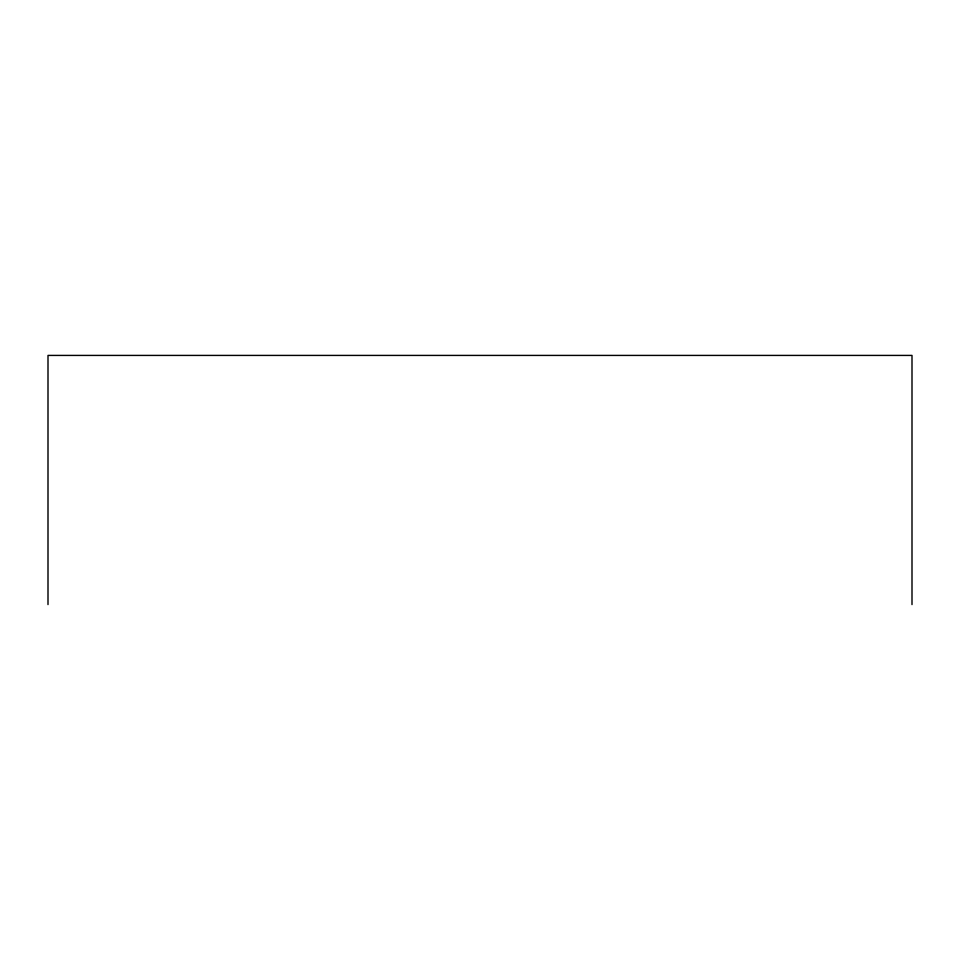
<?xml version="1.0" encoding="UTF-8"?>
<svg xmlns="http://www.w3.org/2000/svg" width="960" height="960" viewBox="0 0 960 960"><rect width="100%" height="100%" fill="white"/><g stroke="black" fill="none" stroke-linecap="round" stroke-linejoin="round"><path stroke-width="1.44" d="M912 604.584L912 355.416L48 355.416L48 604.584"/></g></svg>
